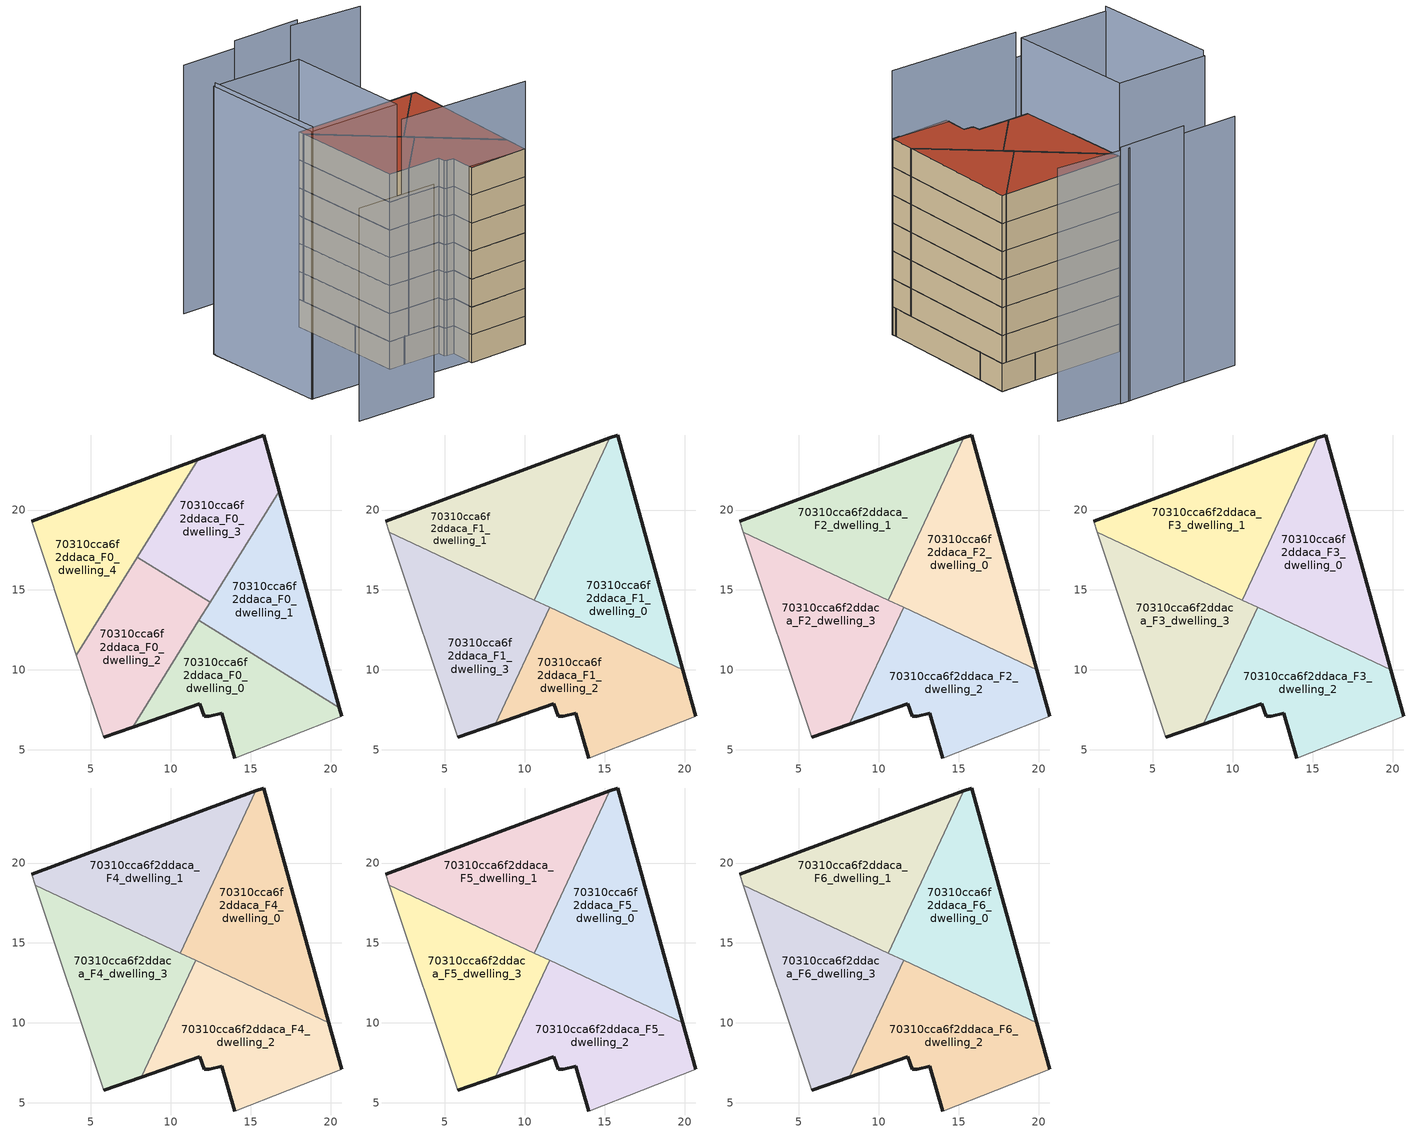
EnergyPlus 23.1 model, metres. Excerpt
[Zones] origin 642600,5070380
70310cca6f2ddaca_F0_dwelling_0
 floor ground (EU_floor_Construction): 20.7,7.08 20.55,7.63 11.76,13.1 7.61,6.42 11.8,7.89 12.09,7.08 12.4,7.08 13.2,7.29 13.99,4.48 z0
 wall outside (EU_wall_Construction): 20.55,7.63 20.7,7.08 / 13.99,4.48 13.2,7.29 12.4,7.08 12.09,7.08 11.8,7.89 7.61,6.42 z0:3
 wall to 70310cca6f2ddaca_F0_dwelling_1 (EU_wall_Construction): 11.76,13.1 20.55,7.63 z0:3
 wall adiabatic (EU_wall_Construction): 20.7,7.08 13.99,4.48 z0:3
 wall to 70310cca6f2ddaca_F0_dwelling_2 (EU_wall_Construction): 7.61,6.42 11.76,13.1 z0:3
70310cca6f2ddaca_F0_dwelling_1
 floor ground (EU_floor_Construction): 20.55,7.63 16.78,21.17 11.76,13.1 z0
 wall outside (EU_wall_Construction): 16.78,21.17 20.55,7.63 z0:3
 wall to 70310cca6f2ddaca_F0_dwelling_3 (EU_wall_Construction): 12.46,14.22 16.78,21.17 z0:3
 wall to 70310cca6f2ddaca_F0_dwelling_2 (EU_wall_Construction): 11.76,13.1 12.46,14.22 z0:3
70310cca6f2ddaca_F0_dwelling_2
 floor ground (EU_floor_Construction): 7.61,6.42 12.46,14.22 7.91,17.05 4.09,10.9 5.79,5.79 z0
 wall outside (EU_wall_Construction): 7.61,6.42 5.79,5.79 z0:3
 wall adiabatic (EU_wall_Construction): 5.79,5.79 4.09,10.9 z0:3
 wall to 70310cca6f2ddaca_F0_dwelling_3 (EU_wall_Construction): 7.91,17.05 12.46,14.22 z0:3
 wall to 70310cca6f2ddaca_F0_dwelling_4 (EU_wall_Construction): 4.09,10.9 7.91,17.05 z0:3
70310cca6f2ddaca_F0_dwelling_3
 floor ground (EU_floor_Construction): 12.46,14.22 16.78,21.17 15.8,24.7 11.72,23.18 7.91,17.05 z0
 wall outside (EU_wall_Construction): 11.72,23.18 15.8,24.7 16.78,21.17 z0:3
 wall to 70310cca6f2ddaca_F0_dwelling_4 (EU_wall_Construction): 7.91,17.05 11.72,23.18 z0:3
70310cca6f2ddaca_F0_dwelling_4
 floor ground (EU_floor_Construction): 4.09,10.9 11.72,23.18 1.29,19.3 z0
 wall outside (EU_wall_Construction): 1.29,19.3 11.72,23.18 z0:3
 wall adiabatic (EU_wall_Construction): 4.09,10.9 1.29,19.3 z0:3
70310cca6f2ddaca_F1_dwelling_0
 floor to 70310cca6f2ddaca_F0_dwelling_1 (EU_floor_Construction): 19.89,10.01 16.78,21.17 12.1,13.65 z3
 floor to 70310cca6f2ddaca_F0_dwelling_2 (EU_floor_Construction): 12.1,13.65 12.46,14.22 10.95,15.16 10.58,14.37 z3
 floor to 70310cca6f2ddaca_F0_dwelling_3 (EU_floor_Construction): 12.46,14.22 16.78,21.17 15.8,24.7 15.33,24.52 10.95,15.16 z3
 wall outside (EU_wall_Construction): 15.33,24.52 15.8,24.7 19.89,10.01 z3:6
 wall to 70310cca6f2ddaca_F1_dwelling_1 (EU_wall_Construction): 10.57,14.37 15.33,24.52 z3:6
 wall to 70310cca6f2ddaca_F1_dwelling_2 (EU_wall_Construction): 19.89,10.01 11.56,13.91 z3:6
 wall to 70310cca6f2ddaca_F1_dwelling_3 (EU_wall_Construction): 11.56,13.91 10.57,14.37 z3:6
70310cca6f2ddaca_F1_dwelling_1
 floor to 70310cca6f2ddaca_F0_dwelling_4 (EU_floor_Construction): 7.22,15.94 11.72,23.18 1.29,19.3 1.52,18.6 z3
 floor to 70310cca6f2ddaca_F0_dwelling_3 (EU_floor_Construction): 10.95,15.16 15.33,24.52 11.72,23.18 7.91,17.05 z3
 floor to 70310cca6f2ddaca_F0_dwelling_2 (EU_floor_Construction): 10.58,14.37 10.95,15.16 7.91,17.05 7.22,15.94 z3
 wall outside (EU_wall_Construction): 1.29,19.3 15.33,24.52 z3:6
 wall adiabatic (EU_wall_Construction): 1.52,18.6 1.29,19.3 z3:6
 wall to 70310cca6f2ddaca_F1_dwelling_3 (EU_wall_Construction): 10.57,14.37 1.52,18.6 z3:6
70310cca6f2ddaca_F1_dwelling_2
 floor to 70310cca6f2ddaca_F0_dwelling_0 (EU_floor_Construction): 20.7,7.08 20.55,7.63 11.76,13.1 9.42,9.34 8.15,6.61 11.8,7.89 12.09,7.08 12.4,7.08 13.2,7.29 13.99,4.48 z3
 floor to 70310cca6f2ddaca_F0_dwelling_1 (EU_floor_Construction): 20.55,7.63 19.89,10.01 12.1,13.65 11.76,13.1 z3
 floor to 70310cca6f2ddaca_F0_dwelling_2 (EU_floor_Construction): 9.43,9.34 12.1,13.65 11.56,13.91 z3
 wall outside (EU_wall_Construction): 19.89,10.01 20.7,7.08 / 13.99,4.48 13.2,7.29 12.4,7.08 12.09,7.08 11.8,7.89 8.15,6.61 z3:6
 wall to 70310cca6f2ddaca_F1_dwelling_3 (EU_wall_Construction): 8.15,6.61 11.56,13.91 z3:6
 wall adiabatic (EU_wall_Construction): 20.7,7.08 13.99,4.48 z3:6
70310cca6f2ddaca_F1_dwelling_3
 floor to 70310cca6f2ddaca_F0_dwelling_2 (EU_floor_Construction): 7.61,6.42 9.43,9.34 11.56,13.91 7.22,15.94 4.09,10.9 5.79,5.79 z3
 floor to 70310cca6f2ddaca_F0_dwelling_0 (EU_floor_Construction): 8.15,6.61 9.42,9.34 7.61,6.42 z3
 floor to 70310cca6f2ddaca_F0_dwelling_4 (EU_floor_Construction): 4.09,10.9 7.22,15.94 1.52,18.6 z3
 wall outside (EU_wall_Construction): 8.15,6.61 5.79,5.79 z3:6
 wall adiabatic (EU_wall_Construction): 5.79,5.79 1.52,18.6 z3:6
70310cca6f2ddaca_F2_dwelling_0
 floor to 70310cca6f2ddaca_F1_dwelling_0 (EU_floor_Construction): 19.89,10.01 15.8,24.7 15.33,24.52 10.57,14.37 z6
 wall outside (EU_wall_Construction): 15.33,24.52 15.8,24.7 19.89,10.01 z6:9
 wall to 70310cca6f2ddaca_F2_dwelling_1 (EU_wall_Construction): 10.57,14.37 15.33,24.52 z6:9
 wall to 70310cca6f2ddaca_F2_dwelling_2 (EU_wall_Construction): 19.89,10.01 11.56,13.91 z6:9
 wall to 70310cca6f2ddaca_F2_dwelling_3 (EU_wall_Construction): 11.56,13.91 10.57,14.37 z6:9
70310cca6f2ddaca_F2_dwelling_1
 floor to 70310cca6f2ddaca_F1_dwelling_1 (EU_floor_Construction): 10.57,14.37 15.33,24.52 1.29,19.3 1.52,18.6 z6
 wall outside (EU_wall_Construction): 1.29,19.3 15.33,24.52 z6:9
 wall adiabatic (EU_wall_Construction): 1.52,18.6 1.29,19.3 z6:9
 wall to 70310cca6f2ddaca_F2_dwelling_3 (EU_wall_Construction): 10.57,14.37 1.52,18.6 z6:9
70310cca6f2ddaca_F2_dwelling_2
 floor to 70310cca6f2ddaca_F1_dwelling_2 (EU_floor_Construction): 20.7,7.08 19.89,10.01 11.56,13.91 8.15,6.61 11.8,7.89 12.09,7.08 12.4,7.08 13.2,7.29 13.99,4.48 z6
 wall outside (EU_wall_Construction): 19.89,10.01 20.7,7.08 / 13.99,4.48 13.2,7.29 12.4,7.08 12.09,7.08 11.8,7.89 8.15,6.61 z6:9
 wall to 70310cca6f2ddaca_F2_dwelling_3 (EU_wall_Construction): 8.15,6.61 11.56,13.91 z6:9
 wall adiabatic (EU_wall_Construction): 20.7,7.08 13.99,4.48 z6:9
70310cca6f2ddaca_F2_dwelling_3
 floor to 70310cca6f2ddaca_F1_dwelling_3 (EU_floor_Construction): 8.15,6.61 11.56,13.91 1.52,18.6 5.79,5.79 z6
 wall outside (EU_wall_Construction): 8.15,6.61 5.79,5.79 z6:9
 wall adiabatic (EU_wall_Construction): 5.79,5.79 1.52,18.6 z6:9
70310cca6f2ddaca_F3_dwelling_0
 floor to 70310cca6f2ddaca_F2_dwelling_0 (EU_floor_Construction): 19.89,10.01 15.8,24.7 15.33,24.52 10.57,14.37 z9
 wall outside (EU_wall_Construction): 15.33,24.52 15.8,24.7 19.89,10.01 z9:12
 wall to 70310cca6f2ddaca_F3_dwelling_1 (EU_wall_Construction): 10.57,14.37 15.33,24.52 z9:12
 wall to 70310cca6f2ddaca_F3_dwelling_2 (EU_wall_Construction): 19.89,10.01 11.56,13.91 z9:12
 wall to 70310cca6f2ddaca_F3_dwelling_3 (EU_wall_Construction): 11.56,13.91 10.57,14.37 z9:12
70310cca6f2ddaca_F3_dwelling_1
 floor to 70310cca6f2ddaca_F2_dwelling_1 (EU_floor_Construction): 10.57,14.37 15.33,24.52 1.29,19.3 1.52,18.6 z9
 wall outside (EU_wall_Construction): 1.29,19.3 15.33,24.52 z9:12
 wall adiabatic (EU_wall_Construction): 1.52,18.6 1.29,19.3 z9:12
 wall to 70310cca6f2ddaca_F3_dwelling_3 (EU_wall_Construction): 10.57,14.37 1.52,18.6 z9:12
70310cca6f2ddaca_F3_dwelling_2
 floor to 70310cca6f2ddaca_F2_dwelling_2 (EU_floor_Construction): 20.7,7.08 19.89,10.01 11.56,13.91 8.15,6.61 11.8,7.89 12.09,7.08 12.4,7.08 13.2,7.29 13.99,4.48 z9
 wall outside (EU_wall_Construction): 19.89,10.01 20.7,7.08 / 13.99,4.48 13.2,7.29 12.4,7.08 12.09,7.08 11.8,7.89 8.15,6.61 z9:12
 wall to 70310cca6f2ddaca_F3_dwelling_3 (EU_wall_Construction): 8.15,6.61 11.56,13.91 z9:12
 wall adiabatic (EU_wall_Construction): 20.7,7.08 13.99,4.48 z9:12
70310cca6f2ddaca_F3_dwelling_3
 floor to 70310cca6f2ddaca_F2_dwelling_3 (EU_floor_Construction): 8.15,6.61 11.56,13.91 1.52,18.6 5.79,5.79 z9
 wall outside (EU_wall_Construction): 8.15,6.61 5.79,5.79 z9:12
 wall adiabatic (EU_wall_Construction): 5.79,5.79 1.52,18.6 z9:12
70310cca6f2ddaca_F4_dwelling_0
 floor to 70310cca6f2ddaca_F3_dwelling_0 (EU_floor_Construction): 19.89,10.01 15.8,24.7 15.33,24.52 10.57,14.37 z12
 wall outside (EU_wall_Construction): 15.33,24.52 15.8,24.7 19.89,10.01 z12:15
 wall to 70310cca6f2ddaca_F4_dwelling_1 (EU_wall_Construction): 10.57,14.37 15.33,24.52 z12:15
 wall to 70310cca6f2ddaca_F4_dwelling_2 (EU_wall_Construction): 19.89,10.01 11.56,13.91 z12:15
 wall to 70310cca6f2ddaca_F4_dwelling_3 (EU_wall_Construction): 11.56,13.91 10.57,14.37 z12:15
70310cca6f2ddaca_F4_dwelling_1
 floor to 70310cca6f2ddaca_F3_dwelling_1 (EU_floor_Construction): 10.57,14.37 15.33,24.52 1.29,19.3 1.52,18.6 z12
 wall outside (EU_wall_Construction): 1.29,19.3 15.33,24.52 z12:15
 wall adiabatic (EU_wall_Construction): 1.52,18.6 1.29,19.3 z12:15
 wall to 70310cca6f2ddaca_F4_dwelling_3 (EU_wall_Construction): 10.57,14.37 1.52,18.6 z12:15
70310cca6f2ddaca_F4_dwelling_2
 floor to 70310cca6f2ddaca_F3_dwelling_2 (EU_floor_Construction): 20.7,7.08 19.89,10.01 11.56,13.91 8.15,6.61 11.8,7.89 12.09,7.08 12.4,7.08 13.2,7.29 13.99,4.48 z12
 wall outside (EU_wall_Construction): 19.89,10.01 20.7,7.08 / 13.99,4.48 13.2,7.29 12.4,7.08 12.09,7.08 11.8,7.89 8.15,6.61 z12:15
 wall to 70310cca6f2ddaca_F4_dwelling_3 (EU_wall_Construction): 8.15,6.61 11.56,13.91 z12:15
 wall adiabatic (EU_wall_Construction): 20.7,7.08 13.99,4.48 z12:15
70310cca6f2ddaca_F4_dwelling_3
 floor to 70310cca6f2ddaca_F3_dwelling_3 (EU_floor_Construction): 8.15,6.61 11.56,13.91 1.52,18.6 5.79,5.79 z12
 wall outside (EU_wall_Construction): 8.15,6.61 5.79,5.79 z12:15
 wall adiabatic (EU_wall_Construction): 5.79,5.79 1.52,18.6 z12:15
70310cca6f2ddaca_F5_dwelling_0
 floor to 70310cca6f2ddaca_F4_dwelling_0 (EU_floor_Construction): 19.89,10.01 15.8,24.7 15.33,24.52 10.57,14.37 z15
 wall outside (EU_wall_Construction): 15.33,24.52 15.8,24.7 19.89,10.01 z15:18
 wall to 70310cca6f2ddaca_F5_dwelling_1 (EU_wall_Construction): 10.57,14.37 15.33,24.52 z15:18
 wall to 70310cca6f2ddaca_F5_dwelling_2 (EU_wall_Construction): 19.89,10.01 11.56,13.91 z15:18
 wall to 70310cca6f2ddaca_F5_dwelling_3 (EU_wall_Construction): 11.56,13.91 10.57,14.37 z15:18
70310cca6f2ddaca_F5_dwelling_1
 floor to 70310cca6f2ddaca_F4_dwelling_1 (EU_floor_Construction): 10.57,14.37 15.33,24.52 1.29,19.3 1.52,18.6 z15
 wall outside (EU_wall_Construction): 1.29,19.3 15.33,24.52 z15:18
 wall adiabatic (EU_wall_Construction): 1.52,18.6 1.29,19.3 z15:18
 wall to 70310cca6f2ddaca_F5_dwelling_3 (EU_wall_Construction): 10.57,14.37 1.52,18.6 z15:18
70310cca6f2ddaca_F5_dwelling_2
 floor to 70310cca6f2ddaca_F4_dwelling_2 (EU_floor_Construction): 20.7,7.08 19.89,10.01 11.56,13.91 8.15,6.61 11.8,7.89 12.09,7.08 12.4,7.08 13.2,7.29 13.99,4.48 z15
 wall outside (EU_wall_Construction): 19.89,10.01 20.7,7.08 / 13.99,4.48 13.2,7.29 12.4,7.08 12.09,7.08 11.8,7.89 8.15,6.61 z15:18
 wall to 70310cca6f2ddaca_F5_dwelling_3 (EU_wall_Construction): 8.15,6.61 11.56,13.91 z15:18
 wall adiabatic (EU_wall_Construction): 20.7,7.08 13.99,4.48 z15:18
70310cca6f2ddaca_F5_dwelling_3
 floor to 70310cca6f2ddaca_F4_dwelling_3 (EU_floor_Construction): 8.15,6.61 11.56,13.91 1.52,18.6 5.79,5.79 z15
 wall outside (EU_wall_Construction): 8.15,6.61 5.79,5.79 z15:18
 wall adiabatic (EU_wall_Construction): 5.79,5.79 1.52,18.6 z15:18
70310cca6f2ddaca_F6_dwelling_0
 floor to 70310cca6f2ddaca_F5_dwelling_0 (EU_floor_Construction): 19.89,10.01 15.8,24.7 15.33,24.52 10.57,14.37 z18
 wall outside (EU_wall_Construction): 15.33,24.52 15.8,24.7 19.89,10.01 z18:21
 wall to 70310cca6f2ddaca_F6_dwelling_1 (EU_wall_Construction): 10.57,14.37 15.33,24.52 z18:21
 wall to 70310cca6f2ddaca_F6_dwelling_2 (EU_wall_Construction): 19.89,10.01 11.56,13.91 z18:21
 wall to 70310cca6f2ddaca_F6_dwelling_3 (EU_wall_Construction): 11.56,13.91 10.57,14.37 z18:21
 roof outside (EU_roof_Construction): 15.8,24.7 19.89,10.01 10.57,14.37 15.33,24.52 z21
70310cca6f2ddaca_F6_dwelling_1
 floor to 70310cca6f2ddaca_F5_dwelling_1 (EU_floor_Construction): 10.57,14.37 15.33,24.52 1.29,19.3 1.52,18.6 z18
 wall outside (EU_wall_Construction): 1.29,19.3 15.33,24.52 z18:21
 wall adiabatic (EU_wall_Construction): 1.52,18.6 1.29,19.3 z18:21
 wall to 70310cca6f2ddaca_F6_dwelling_3 (EU_wall_Construction): 10.57,14.37 1.52,18.6 z18:21
 roof outside (EU_roof_Construction): 15.33,24.52 10.57,14.37 1.52,18.6 1.29,19.3 z21
70310cca6f2ddaca_F6_dwelling_2
 floor to 70310cca6f2ddaca_F5_dwelling_2 (EU_floor_Construction): 20.7,7.08 19.89,10.01 11.56,13.91 8.15,6.61 11.8,7.89 12.09,7.08 12.4,7.08 13.2,7.29 13.99,4.48 z18
 wall outside (EU_wall_Construction): 19.89,10.01 20.7,7.08 / 13.99,4.48 13.2,7.29 12.4,7.08 12.09,7.08 11.8,7.89 8.15,6.61 z18:21
 wall to 70310cca6f2ddaca_F6_dwelling_3 (EU_wall_Construction): 8.15,6.61 11.56,13.91 z18:21
 wall adiabatic (EU_wall_Construction): 20.7,7.08 13.99,4.48 z18:21
 roof outside (EU_roof_Construction): 19.89,10.01 20.7,7.08 13.99,4.48 13.2,7.29 12.4,7.08 12.09,7.08 11.8,7.89 8.15,6.61 11.56,13.91 z21
70310cca6f2ddaca_F6_dwelling_3
 floor to 70310cca6f2ddaca_F5_dwelling_3 (EU_floor_Construction): 8.15,6.61 11.56,13.91 1.52,18.6 5.79,5.79 z18
 wall outside (EU_wall_Construction): 8.15,6.61 5.79,5.79 z18:21
 wall adiabatic (EU_wall_Construction): 5.79,5.79 1.52,18.6 z18:21
 roof outside (EU_roof_Construction): 11.56,13.91 8.15,6.61 5.79,5.79 1.52,18.6 z21
shading: -1.81,-5.55 7.29,-2.52 z0:22.9; 5.75,2.29 20.7,7.08 z0:28.3; -9.02,15.5 -4.12,1.35 z0:29.3; -4.22,1.38 -9.11,15.76 / -9.11,15.76 1.29,19.3 / 1.29,19.3 6.18,4.92 / 6.18,4.92 -4.22,1.38 z0:28.8; -1.81,28.9 -8.11,26.61 z0:26.7; 5.97,31.79 -1.81,28.9 z0:27.5; 13.4,33.76 4.88,31.4 z0:27.1
[Building]
EU S2 Campaign: North Axis=0; Terrain=City; Solar Distribution=FullExterior
[Site:Location]
Lyon-Bron: Latitude=45.75; Longitude=5; Time Zone=1; Elevation=198
[SizingPeriod:WeatherFileDays]
AnnualSizingPeriod: Begin Month=1; Begin Day of Month=1; End Month=12; End Day of Month=31; Day of Week for Start Day=Monday; Use Weather File Daylight Saving Period=No; Use Weather File Rain and Snow Indicators=No
[MATERIAL]
EU_InternalMass_Material: Roughness=MediumRough; Thickness=0.1; Conductivity=1; Density=1800; Specific Heat=900; Thermal Absorptance=0.9; Solar Absorptance=0.7; Visible Absorptance=0.7
[MATERIAL:NOMASS] Roughness=MediumRough; Thermal Absorptance=0.9; Solar Absorptance=0.7; Visible Absorptance=0.7
Name | Thermal Resistance
EU_wall_NoMass | 0.776494
EU_roof_NoMass | 0.486893
EU_floor_NoMass | 0.421597
[CONSTRUCTION]
EU_wall_Construction: EU_wall_NoMass
EU_roof_Construction: EU_roof_NoMass
EU_floor_Construction: EU_floor_NoMass
EU_InternalMass_Construction: EU_InternalMass_Material
[ZONE] Type=1; Multiplier=1; Ceiling Height=autocalculate; Floor Area=autocalculate; Part of Total Floor Area=Yes
Name | Volume
70310cca6f2ddaca_F0_dwelling_0 | 147.569
70310cca6f2ddaca_F1_dwelling_0; 70310cca6f2ddaca_F2_dwelling_0; 70310cca6f2ddaca_F3_dwelling_0; 70310cca6f2ddaca_F4_dwelling_0; 70310cca6f2ddaca_F5_dwelling_0; 70310cca6f2ddaca_F6_dwelling_0 | 184.476
70310cca6f2ddaca_F0_dwelling_1 | 147.587
70310cca6f2ddaca_F1_dwelling_1; 70310cca6f2ddaca_F2_dwelling_1; 70310cca6f2ddaca_F3_dwelling_1; 70310cca6f2ddaca_F4_dwelling_1; 70310cca6f2ddaca_F5_dwelling_1; 70310cca6f2ddaca_F6_dwelling_1 | 184.474
70310cca6f2ddaca_F0_dwelling_2 | 147.582
70310cca6f2ddaca_F1_dwelling_2; 70310cca6f2ddaca_F2_dwelling_2; 70310cca6f2ddaca_F3_dwelling_2; 70310cca6f2ddaca_F4_dwelling_2; 70310cca6f2ddaca_F5_dwelling_2; 70310cca6f2ddaca_F6_dwelling_2 | 184.47
70310cca6f2ddaca_F0_dwelling_3 | 147.571
70310cca6f2ddaca_F1_dwelling_3; 70310cca6f2ddaca_F2_dwelling_3; 70310cca6f2ddaca_F3_dwelling_3; 70310cca6f2ddaca_F4_dwelling_3; 70310cca6f2ddaca_F5_dwelling_3; 70310cca6f2ddaca_F6_dwelling_3 | 184.479
70310cca6f2ddaca_F0_dwelling_4 | 147.58
[INTERNALMASS] Construction=EU_InternalMass_Construction
Name | Zone or ZoneList | Surface Area
70310cca6f2ddaca_F0_dwelling_0_EU_InternalMass | 70310cca6f2ddaca_F0_dwelling_0 | 49.1894
70310cca6f2ddaca_F0_dwelling_1_EU_InternalMass | 70310cca6f2ddaca_F0_dwelling_1 | 49.1972
70310cca6f2ddaca_F0_dwelling_2_EU_InternalMass | 70310cca6f2ddaca_F0_dwelling_2 | 49.1944
70310cca6f2ddaca_F0_dwelling_3_EU_InternalMass | 70310cca6f2ddaca_F0_dwelling_3 | 49.1912
70310cca6f2ddaca_F0_dwelling_4_EU_InternalMass | 70310cca6f2ddaca_F0_dwelling_4 | 49.1932
70310cca6f2ddaca_F1_dwelling_0_EU_InternalMass | 70310cca6f2ddaca_F1_dwelling_0 | 61.4919
70310cca6f2ddaca_F1_dwelling_1_EU_InternalMass | 70310cca6f2ddaca_F1_dwelling_1 | 61.4914
70310cca6f2ddaca_F1_dwelling_2_EU_InternalMass | 70310cca6f2ddaca_F1_dwelling_2 | 61.4898
70310cca6f2ddaca_F1_dwelling_3_EU_InternalMass | 70310cca6f2ddaca_F1_dwelling_3 | 61.4928
70310cca6f2ddaca_F2_dwelling_0_EU_InternalMass | 70310cca6f2ddaca_F2_dwelling_0 | 61.4919
70310cca6f2ddaca_F2_dwelling_1_EU_InternalMass | 70310cca6f2ddaca_F2_dwelling_1 | 61.4914
70310cca6f2ddaca_F2_dwelling_2_EU_InternalMass | 70310cca6f2ddaca_F2_dwelling_2 | 61.4898
70310cca6f2ddaca_F2_dwelling_3_EU_InternalMass | 70310cca6f2ddaca_F2_dwelling_3 | 61.4928
70310cca6f2ddaca_F3_dwelling_0_EU_InternalMass | 70310cca6f2ddaca_F3_dwelling_0 | 61.4919
70310cca6f2ddaca_F3_dwelling_1_EU_InternalMass | 70310cca6f2ddaca_F3_dwelling_1 | 61.4914
70310cca6f2ddaca_F3_dwelling_2_EU_InternalMass | 70310cca6f2ddaca_F3_dwelling_2 | 61.4898
70310cca6f2ddaca_F3_dwelling_3_EU_InternalMass | 70310cca6f2ddaca_F3_dwelling_3 | 61.4928
70310cca6f2ddaca_F4_dwelling_0_EU_InternalMass | 70310cca6f2ddaca_F4_dwelling_0 | 61.4919
70310cca6f2ddaca_F4_dwelling_1_EU_InternalMass | 70310cca6f2ddaca_F4_dwelling_1 | 61.4914
70310cca6f2ddaca_F4_dwelling_2_EU_InternalMass | 70310cca6f2ddaca_F4_dwelling_2 | 61.4898
70310cca6f2ddaca_F4_dwelling_3_EU_InternalMass | 70310cca6f2ddaca_F4_dwelling_3 | 61.4928
70310cca6f2ddaca_F5_dwelling_0_EU_InternalMass | 70310cca6f2ddaca_F5_dwelling_0 | 61.4919
70310cca6f2ddaca_F5_dwelling_1_EU_InternalMass | 70310cca6f2ddaca_F5_dwelling_1 | 61.4914
70310cca6f2ddaca_F5_dwelling_2_EU_InternalMass | 70310cca6f2ddaca_F5_dwelling_2 | 61.4898
70310cca6f2ddaca_F5_dwelling_3_EU_InternalMass | 70310cca6f2ddaca_F5_dwelling_3 | 61.4928
70310cca6f2ddaca_F6_dwelling_0_EU_InternalMass | 70310cca6f2ddaca_F6_dwelling_0 | 61.4919
70310cca6f2ddaca_F6_dwelling_1_EU_InternalMass | 70310cca6f2ddaca_F6_dwelling_1 | 61.4914
70310cca6f2ddaca_F6_dwelling_2_EU_InternalMass | 70310cca6f2ddaca_F6_dwelling_2 | 61.4898
70310cca6f2ddaca_F6_dwelling_3_EU_InternalMass | 70310cca6f2ddaca_F6_dwelling_3 | 61.4928
[OTHEREQUIPMENT] Fuel Type=Electricity; Design Level Calculation Method=Watts/Area; Power per Zone Floor Area=1; Fraction Latent=0; Fraction Radiant=0; Fraction Lost=0; Carbon Dioxide Generation Rate=0; EndUse Subcategory=EU_Step8_InternalGains
Name | Zone or ZoneList or Space or SpaceList | Schedule
EU_Step8_InternalGain_70310cca6f2ddaca_F0_dwelling_0_f000 | 70310cca6f2ddaca_F0_dwelling_0 | EU_Step8_GainSchedule_70310cca6f2ddaca_F0_dwelling_0_f000
EU_Step8_InternalGain_70310cca6f2ddaca_F0_dwelling_1_f000 | 70310cca6f2ddaca_F0_dwelling_1 | EU_Step8_GainSchedule_70310cca6f2ddaca_F0_dwelling_1_f000
EU_Step8_InternalGain_70310cca6f2ddaca_F0_dwelling_2_f000 | 70310cca6f2ddaca_F0_dwelling_2 | EU_Step8_GainSchedule_70310cca6f2ddaca_F0_dwelling_2_f000
EU_Step8_InternalGain_70310cca6f2ddaca_F0_dwelling_3_f000 | 70310cca6f2ddaca_F0_dwelling_3 | EU_Step8_GainSchedule_70310cca6f2ddaca_F0_dwelling_3_f000
EU_Step8_InternalGain_70310cca6f2ddaca_F0_dwelling_4_f000 | 70310cca6f2ddaca_F0_dwelling_4 | EU_Step8_GainSchedule_70310cca6f2ddaca_F0_dwelling_4_f000
EU_Step8_InternalGain_70310cca6f2ddaca_F1_dwelling_0_f000 | 70310cca6f2ddaca_F1_dwelling_0 | EU_Step8_GainSchedule_70310cca6f2ddaca_F1_dwelling_0_f000
EU_Step8_InternalGain_70310cca6f2ddaca_F1_dwelling_1_f000 | 70310cca6f2ddaca_F1_dwelling_1 | EU_Step8_GainSchedule_70310cca6f2ddaca_F1_dwelling_1_f000
EU_Step8_InternalGain_70310cca6f2ddaca_F1_dwelling_2_f000 | 70310cca6f2ddaca_F1_dwelling_2 | EU_Step8_GainSchedule_70310cca6f2ddaca_F1_dwelling_2_f000
EU_Step8_InternalGain_70310cca6f2ddaca_F1_dwelling_3_f000 | 70310cca6f2ddaca_F1_dwelling_3 | EU_Step8_GainSchedule_70310cca6f2ddaca_F1_dwelling_3_f000
EU_Step8_InternalGain_70310cca6f2ddaca_F2_dwelling_0_f000 | 70310cca6f2ddaca_F2_dwelling_0 | EU_Step8_GainSchedule_70310cca6f2ddaca_F2_dwelling_0_f000
EU_Step8_InternalGain_70310cca6f2ddaca_F2_dwelling_1_f000 | 70310cca6f2ddaca_F2_dwelling_1 | EU_Step8_GainSchedule_70310cca6f2ddaca_F2_dwelling_1_f000
EU_Step8_InternalGain_70310cca6f2ddaca_F2_dwelling_2_f000 | 70310cca6f2ddaca_F2_dwelling_2 | EU_Step8_GainSchedule_70310cca6f2ddaca_F2_dwelling_2_f000
EU_Step8_InternalGain_70310cca6f2ddaca_F2_dwelling_3_f000 | 70310cca6f2ddaca_F2_dwelling_3 | EU_Step8_GainSchedule_70310cca6f2ddaca_F2_dwelling_3_f000
EU_Step8_InternalGain_70310cca6f2ddaca_F3_dwelling_0_f000 | 70310cca6f2ddaca_F3_dwelling_0 | EU_Step8_GainSchedule_70310cca6f2ddaca_F3_dwelling_0_f000
EU_Step8_InternalGain_70310cca6f2ddaca_F3_dwelling_1_f000 | 70310cca6f2ddaca_F3_dwelling_1 | EU_Step8_GainSchedule_70310cca6f2ddaca_F3_dwelling_1_f000
EU_Step8_InternalGain_70310cca6f2ddaca_F3_dwelling_2_f000 | 70310cca6f2ddaca_F3_dwelling_2 | EU_Step8_GainSchedule_70310cca6f2ddaca_F3_dwelling_2_f000
EU_Step8_InternalGain_70310cca6f2ddaca_F3_dwelling_3_f000 | 70310cca6f2ddaca_F3_dwelling_3 | EU_Step8_GainSchedule_70310cca6f2ddaca_F3_dwelling_3_f000
EU_Step8_InternalGain_70310cca6f2ddaca_F4_dwelling_0_f000 | 70310cca6f2ddaca_F4_dwelling_0 | EU_Step8_GainSchedule_70310cca6f2ddaca_F4_dwelling_0_f000
EU_Step8_InternalGain_70310cca6f2ddaca_F4_dwelling_1_f000 | 70310cca6f2ddaca_F4_dwelling_1 | EU_Step8_GainSchedule_70310cca6f2ddaca_F4_dwelling_1_f000
EU_Step8_InternalGain_70310cca6f2ddaca_F4_dwelling_2_f000 | 70310cca6f2ddaca_F4_dwelling_2 | EU_Step8_GainSchedule_70310cca6f2ddaca_F4_dwelling_2_f000
EU_Step8_InternalGain_70310cca6f2ddaca_F4_dwelling_3_f000 | 70310cca6f2ddaca_F4_dwelling_3 | EU_Step8_GainSchedule_70310cca6f2ddaca_F4_dwelling_3_f000
EU_Step8_InternalGain_70310cca6f2ddaca_F5_dwelling_0_f000 | 70310cca6f2ddaca_F5_dwelling_0 | EU_Step8_GainSchedule_70310cca6f2ddaca_F5_dwelling_0_f000
EU_Step8_InternalGain_70310cca6f2ddaca_F5_dwelling_1_f000 | 70310cca6f2ddaca_F5_dwelling_1 | EU_Step8_GainSchedule_70310cca6f2ddaca_F5_dwelling_1_f000
EU_Step8_InternalGain_70310cca6f2ddaca_F5_dwelling_2_f000 | 70310cca6f2ddaca_F5_dwelling_2 | EU_Step8_GainSchedule_70310cca6f2ddaca_F5_dwelling_2_f000
EU_Step8_InternalGain_70310cca6f2ddaca_F5_dwelling_3_f000 | 70310cca6f2ddaca_F5_dwelling_3 | EU_Step8_GainSchedule_70310cca6f2ddaca_F5_dwelling_3_f000
EU_Step8_InternalGain_70310cca6f2ddaca_F6_dwelling_0_f000 | 70310cca6f2ddaca_F6_dwelling_0 | EU_Step8_GainSchedule_70310cca6f2ddaca_F6_dwelling_0_f000
EU_Step8_InternalGain_70310cca6f2ddaca_F6_dwelling_1_f000 | 70310cca6f2ddaca_F6_dwelling_1 | EU_Step8_GainSchedule_70310cca6f2ddaca_F6_dwelling_1_f000
EU_Step8_InternalGain_70310cca6f2ddaca_F6_dwelling_2_f000 | 70310cca6f2ddaca_F6_dwelling_2 | EU_Step8_GainSchedule_70310cca6f2ddaca_F6_dwelling_2_f000
EU_Step8_InternalGain_70310cca6f2ddaca_F6_dwelling_3_f000 | 70310cca6f2ddaca_F6_dwelling_3 | EU_Step8_GainSchedule_70310cca6f2ddaca_F6_dwelling_3_f000
[ZONEVENTILATION:DESIGNFLOWRATE] Schedule=EU_AlwaysOn; Design Flow Rate Calculation Method=AirChanges/Hour; Air Changes per Hour=0.693814; Ventilation Type=Natural; Fan Pressure Rise=0; Fan Total Efficiency=1; Constant Term Coefficient=1; Temperature Term Coefficient=0; Velocity Term Coefficient=0; Velocity Squared Term Coefficient=0; Minimum Indoor Temperature=-100; Maximum Indoor Temperature=100; Delta Temperature=-100; Minimum Outdoor Temperature=-100; Maximum Outdoor Temperature=100; Maximum Wind Speed=40
Name | Zone or ZoneList or Space or SpaceList
EU_ConstantAir_70310cca6f2ddaca_F0_dwelling_0 | 70310cca6f2ddaca_F0_dwelling_0
EU_ConstantAir_70310cca6f2ddaca_F0_dwelling_1 | 70310cca6f2ddaca_F0_dwelling_1
EU_ConstantAir_70310cca6f2ddaca_F0_dwelling_2 | 70310cca6f2ddaca_F0_dwelling_2
EU_ConstantAir_70310cca6f2ddaca_F0_dwelling_3 | 70310cca6f2ddaca_F0_dwelling_3
EU_ConstantAir_70310cca6f2ddaca_F0_dwelling_4 | 70310cca6f2ddaca_F0_dwelling_4
EU_ConstantAir_70310cca6f2ddaca_F1_dwelling_0 | 70310cca6f2ddaca_F1_dwelling_0
EU_ConstantAir_70310cca6f2ddaca_F1_dwelling_1 | 70310cca6f2ddaca_F1_dwelling_1
EU_ConstantAir_70310cca6f2ddaca_F1_dwelling_2 | 70310cca6f2ddaca_F1_dwelling_2
EU_ConstantAir_70310cca6f2ddaca_F1_dwelling_3 | 70310cca6f2ddaca_F1_dwelling_3
EU_ConstantAir_70310cca6f2ddaca_F2_dwelling_0 | 70310cca6f2ddaca_F2_dwelling_0
EU_ConstantAir_70310cca6f2ddaca_F2_dwelling_1 | 70310cca6f2ddaca_F2_dwelling_1
EU_ConstantAir_70310cca6f2ddaca_F2_dwelling_2 | 70310cca6f2ddaca_F2_dwelling_2
EU_ConstantAir_70310cca6f2ddaca_F2_dwelling_3 | 70310cca6f2ddaca_F2_dwelling_3
EU_ConstantAir_70310cca6f2ddaca_F3_dwelling_0 | 70310cca6f2ddaca_F3_dwelling_0
EU_ConstantAir_70310cca6f2ddaca_F3_dwelling_1 | 70310cca6f2ddaca_F3_dwelling_1
EU_ConstantAir_70310cca6f2ddaca_F3_dwelling_2 | 70310cca6f2ddaca_F3_dwelling_2
EU_ConstantAir_70310cca6f2ddaca_F3_dwelling_3 | 70310cca6f2ddaca_F3_dwelling_3
EU_ConstantAir_70310cca6f2ddaca_F4_dwelling_0 | 70310cca6f2ddaca_F4_dwelling_0
EU_ConstantAir_70310cca6f2ddaca_F4_dwelling_1 | 70310cca6f2ddaca_F4_dwelling_1
EU_ConstantAir_70310cca6f2ddaca_F4_dwelling_2 | 70310cca6f2ddaca_F4_dwelling_2
EU_ConstantAir_70310cca6f2ddaca_F4_dwelling_3 | 70310cca6f2ddaca_F4_dwelling_3
EU_ConstantAir_70310cca6f2ddaca_F5_dwelling_0 | 70310cca6f2ddaca_F5_dwelling_0
EU_ConstantAir_70310cca6f2ddaca_F5_dwelling_1 | 70310cca6f2ddaca_F5_dwelling_1
EU_ConstantAir_70310cca6f2ddaca_F5_dwelling_2 | 70310cca6f2ddaca_F5_dwelling_2
EU_ConstantAir_70310cca6f2ddaca_F5_dwelling_3 | 70310cca6f2ddaca_F5_dwelling_3
EU_ConstantAir_70310cca6f2ddaca_F6_dwelling_0 | 70310cca6f2ddaca_F6_dwelling_0
EU_ConstantAir_70310cca6f2ddaca_F6_dwelling_1 | 70310cca6f2ddaca_F6_dwelling_1
EU_ConstantAir_70310cca6f2ddaca_F6_dwelling_2 | 70310cca6f2ddaca_F6_dwelling_2
EU_ConstantAir_70310cca6f2ddaca_F6_dwelling_3 | 70310cca6f2ddaca_F6_dwelling_3
[HVACTEMPLATE:THERMOSTAT] Constant Heating Setpoint=20; Constant Cooling Setpoint=50
EU_HeatOnly_70310cca6f2ddaca_F0_dwelling_0; EU_HeatOnly_70310cca6f2ddaca_F0_dwelling_1; EU_HeatOnly_70310cca6f2ddaca_F0_dwelling_2; EU_HeatOnly_70310cca6f2ddaca_F0_dwelling_3; EU_HeatOnly_70310cca6f2ddaca_F0_dwelling_4; EU_HeatOnly_70310cca6f2ddaca_F1_dwelling_0; EU_HeatOnly_70310cca6f2ddaca_F1_dwelling_1; EU_HeatOnly_70310cca6f2ddaca_F1_dwelling_2; EU_HeatOnly_70310cca6f2ddaca_F1_dwelling_3; EU_HeatOnly_70310cca6f2ddaca_F2_dwelling_0; EU_HeatOnly_70310cca6f2ddaca_F2_dwelling_1; EU_HeatOnly_70310cca6f2ddaca_F2_dwelling_2; EU_HeatOnly_70310cca6f2ddaca_F2_dwelling_3; EU_HeatOnly_70310cca6f2ddaca_F3_dwelling_0; EU_HeatOnly_70310cca6f2ddaca_F3_dwelling_1; EU_HeatOnly_70310cca6f2ddaca_F3_dwelling_2; EU_HeatOnly_70310cca6f2ddaca_F3_dwelling_3; EU_HeatOnly_70310cca6f2ddaca_F4_dwelling_0; EU_HeatOnly_70310cca6f2ddaca_F4_dwelling_1; EU_HeatOnly_70310cca6f2ddaca_F4_dwelling_2; EU_HeatOnly_70310cca6f2ddaca_F4_dwelling_3; EU_HeatOnly_70310cca6f2ddaca_F5_dwelling_0; EU_HeatOnly_70310cca6f2ddaca_F5_dwelling_1; EU_HeatOnly_70310cca6f2ddaca_F5_dwelling_2; EU_HeatOnly_70310cca6f2ddaca_F5_dwelling_3; EU_HeatOnly_70310cca6f2ddaca_F6_dwelling_0; EU_HeatOnly_70310cca6f2ddaca_F6_dwelling_1; EU_HeatOnly_70310cca6f2ddaca_F6_dwelling_2; EU_HeatOnly_70310cca6f2ddaca_F6_dwelling_3
[HVACTEMPLATE:ZONE:IDEALLOADSAIRSYSTEM] System Availability Schedule=EU_AlwaysOn; Maximum Heating Supply Air Temperature=50; Minimum Cooling Supply Air Temperature=13; Maximum Heating Supply Air Humidity Ratio=0.0156; Minimum Cooling Supply Air Humidity Ratio=0.0077; Heating Limit=NoLimit; Cooling Limit=NoLimit; Heating Availability Schedule=EU_AlwaysOn; Cooling Availability Schedule=EU_CoolingOff; Dehumidification Control Type=ConstantSensibleHeatRatio; Cooling Sensible Heat Ratio=0.7; Dehumidification Setpoint=60; Humidification Control Type=None; Humidification Setpoint=30; Outdoor Air Method=None; Outdoor Air Flow Rate per Person=0.00944; Outdoor Air Flow Rate per Zone Floor Area=0; Outdoor Air Flow Rate per Zone=0; Demand Controlled Ventilation Type=None; Outdoor Air Economizer Type=NoEconomizer; Heat Recovery Type=None; Sensible Heat Recovery Effectiveness=0.7; Latent Heat Recovery Effectiveness=0.65
Name | Template Thermostat
70310cca6f2ddaca_F0_dwelling_0 | EU_HeatOnly_70310cca6f2ddaca_F0_dwelling_0
70310cca6f2ddaca_F0_dwelling_1 | EU_HeatOnly_70310cca6f2ddaca_F0_dwelling_1
70310cca6f2ddaca_F0_dwelling_2 | EU_HeatOnly_70310cca6f2ddaca_F0_dwelling_2
70310cca6f2ddaca_F0_dwelling_3 | EU_HeatOnly_70310cca6f2ddaca_F0_dwelling_3
70310cca6f2ddaca_F0_dwelling_4 | EU_HeatOnly_70310cca6f2ddaca_F0_dwelling_4
70310cca6f2ddaca_F1_dwelling_0 | EU_HeatOnly_70310cca6f2ddaca_F1_dwelling_0
70310cca6f2ddaca_F1_dwelling_1 | EU_HeatOnly_70310cca6f2ddaca_F1_dwelling_1
70310cca6f2ddaca_F1_dwelling_2 | EU_HeatOnly_70310cca6f2ddaca_F1_dwelling_2
70310cca6f2ddaca_F1_dwelling_3 | EU_HeatOnly_70310cca6f2ddaca_F1_dwelling_3
70310cca6f2ddaca_F2_dwelling_0 | EU_HeatOnly_70310cca6f2ddaca_F2_dwelling_0
70310cca6f2ddaca_F2_dwelling_1 | EU_HeatOnly_70310cca6f2ddaca_F2_dwelling_1
70310cca6f2ddaca_F2_dwelling_2 | EU_HeatOnly_70310cca6f2ddaca_F2_dwelling_2
70310cca6f2ddaca_F2_dwelling_3 | EU_HeatOnly_70310cca6f2ddaca_F2_dwelling_3
70310cca6f2ddaca_F3_dwelling_0 | EU_HeatOnly_70310cca6f2ddaca_F3_dwelling_0
70310cca6f2ddaca_F3_dwelling_1 | EU_HeatOnly_70310cca6f2ddaca_F3_dwelling_1
70310cca6f2ddaca_F3_dwelling_2 | EU_HeatOnly_70310cca6f2ddaca_F3_dwelling_2
70310cca6f2ddaca_F3_dwelling_3 | EU_HeatOnly_70310cca6f2ddaca_F3_dwelling_3
70310cca6f2ddaca_F4_dwelling_0 | EU_HeatOnly_70310cca6f2ddaca_F4_dwelling_0
70310cca6f2ddaca_F4_dwelling_1 | EU_HeatOnly_70310cca6f2ddaca_F4_dwelling_1
70310cca6f2ddaca_F4_dwelling_2 | EU_HeatOnly_70310cca6f2ddaca_F4_dwelling_2
70310cca6f2ddaca_F4_dwelling_3 | EU_HeatOnly_70310cca6f2ddaca_F4_dwelling_3
70310cca6f2ddaca_F5_dwelling_0 | EU_HeatOnly_70310cca6f2ddaca_F5_dwelling_0
70310cca6f2ddaca_F5_dwelling_1 | EU_HeatOnly_70310cca6f2ddaca_F5_dwelling_1
70310cca6f2ddaca_F5_dwelling_2 | EU_HeatOnly_70310cca6f2ddaca_F5_dwelling_2
70310cca6f2ddaca_F5_dwelling_3 | EU_HeatOnly_70310cca6f2ddaca_F5_dwelling_3
70310cca6f2ddaca_F6_dwelling_0 | EU_HeatOnly_70310cca6f2ddaca_F6_dwelling_0
70310cca6f2ddaca_F6_dwelling_1 | EU_HeatOnly_70310cca6f2ddaca_F6_dwelling_1
70310cca6f2ddaca_F6_dwelling_2 | EU_HeatOnly_70310cca6f2ddaca_F6_dwelling_2
70310cca6f2ddaca_F6_dwelling_3 | EU_HeatOnly_70310cca6f2ddaca_F6_dwelling_3
[SIZING:ZONE] Zone Cooling Design Supply Air Temperature Input Method=SupplyAirTemperature; Zone Cooling Design Supply Air Temperature=13; Zone Heating Design Supply Air Temperature Input Method=SupplyAirTemperature; Zone Heating Design Supply Air Temperature=50; Zone Cooling Design Supply Air Humidity Ratio=0.008; Zone Heating Design Supply Air Humidity Ratio=0.008; Cooling Design Air Flow Method=DesignDay; Cooling Design Air Flow Rate=0; Cooling Minimum Air Flow per Zone Floor Area=0.000762; Cooling Minimum Air Flow=0; Cooling Minimum Air Flow Fraction=0.2; Heating Design Air Flow Method=DesignDay; Heating Design Air Flow Rate=0; Heating Maximum Air Flow per Zone Floor Area=0.002032; Heating Maximum Air Flow=0.141576; Heating Maximum Air Flow Fraction=0.3; Account for Dedicated Outdoor Air System=No; Dedicated Outdoor Air System Control Strategy=NeutralSupplyAir; Dedicated Outdoor Air Low Setpoint Temperature for Design=autosize; Dedicated Outdoor Air High Setpoint Temperature for Design=autosize; Zone Load Sizing Method=Sensible Load Only No Latent Load; Zone Latent Cooling Design Supply Air Humidity Ratio Input Method=HumidityRatioDifference; Zone Cooling Design Supply Air Humidity Ratio Difference=0.005; Zone Latent Heating Design Supply Air Humidity Ratio Input Method=HumidityRatioDifference; Zone Humidification Design Supply Air Humidity Ratio Difference=0.005
70310cca6f2ddaca_F0_dwelling_0; 70310cca6f2ddaca_F0_dwelling_1; 70310cca6f2ddaca_F0_dwelling_2; 70310cca6f2ddaca_F0_dwelling_3; 70310cca6f2ddaca_F0_dwelling_4; 70310cca6f2ddaca_F1_dwelling_0; 70310cca6f2ddaca_F1_dwelling_1; 70310cca6f2ddaca_F1_dwelling_2; 70310cca6f2ddaca_F1_dwelling_3; 70310cca6f2ddaca_F2_dwelling_0; 70310cca6f2ddaca_F2_dwelling_1; 70310cca6f2ddaca_F2_dwelling_2; 70310cca6f2ddaca_F2_dwelling_3; 70310cca6f2ddaca_F3_dwelling_0; 70310cca6f2ddaca_F3_dwelling_1; 70310cca6f2ddaca_F3_dwelling_2; 70310cca6f2ddaca_F3_dwelling_3; 70310cca6f2ddaca_F4_dwelling_0; 70310cca6f2ddaca_F4_dwelling_1; 70310cca6f2ddaca_F4_dwelling_2; 70310cca6f2ddaca_F4_dwelling_3; 70310cca6f2ddaca_F5_dwelling_0; 70310cca6f2ddaca_F5_dwelling_1; 70310cca6f2ddaca_F5_dwelling_2; 70310cca6f2ddaca_F5_dwelling_3; 70310cca6f2ddaca_F6_dwelling_0; 70310cca6f2ddaca_F6_dwelling_1; 70310cca6f2ddaca_F6_dwelling_2; 70310cca6f2ddaca_F6_dwelling_3
[SCHEDULE:CONSTANT]
Name | Hourly Value
EU_AlwaysOn | 1
EU_CoolingOff | 0
[SCHEDULE:FILE] Column Number=1; Rows to Skip at Top=0; Number of Hours of Data=8760; Column Separator=Comma; Interpolate to Timestep=No; Minutes per Item=60; Adjust Schedule for Daylight Savings=Yes
Name | File
EU_Step8_GainSchedule_70310cca6f2ddaca_F0_dwelling_0_f000 | ../../schedules/70310cca6f2ddaca/70310cca6f2ddaca_F0_dwelling_0_f000_gain.csv
EU_Step8_GainSchedule_70310cca6f2ddaca_F0_dwelling_1_f000 | ../../schedules/70310cca6f2ddaca/70310cca6f2ddaca_F0_dwelling_1_f000_gain.csv
EU_Step8_GainSchedule_70310cca6f2ddaca_F0_dwelling_2_f000 | ../../schedules/70310cca6f2ddaca/70310cca6f2ddaca_F0_dwelling_2_f000_gain.csv
EU_Step8_GainSchedule_70310cca6f2ddaca_F0_dwelling_3_f000 | ../../schedules/70310cca6f2ddaca/70310cca6f2ddaca_F0_dwelling_3_f000_gain.csv
EU_Step8_GainSchedule_70310cca6f2ddaca_F0_dwelling_4_f000 | ../../schedules/70310cca6f2ddaca/70310cca6f2ddaca_F0_dwelling_4_f000_gain.csv
EU_Step8_GainSchedule_70310cca6f2ddaca_F1_dwelling_0_f000 | ../../schedules/70310cca6f2ddaca/70310cca6f2ddaca_F1_dwelling_0_f000_gain.csv
EU_Step8_GainSchedule_70310cca6f2ddaca_F1_dwelling_1_f000 | ../../schedules/70310cca6f2ddaca/70310cca6f2ddaca_F1_dwelling_1_f000_gain.csv
EU_Step8_GainSchedule_70310cca6f2ddaca_F1_dwelling_2_f000 | ../../schedules/70310cca6f2ddaca/70310cca6f2ddaca_F1_dwelling_2_f000_gain.csv
EU_Step8_GainSchedule_70310cca6f2ddaca_F1_dwelling_3_f000 | ../../schedules/70310cca6f2ddaca/70310cca6f2ddaca_F1_dwelling_3_f000_gain.csv
EU_Step8_GainSchedule_70310cca6f2ddaca_F2_dwelling_0_f000 | ../../schedules/70310cca6f2ddaca/70310cca6f2ddaca_F2_dwelling_0_f000_gain.csv
EU_Step8_GainSchedule_70310cca6f2ddaca_F2_dwelling_1_f000 | ../../schedules/70310cca6f2ddaca/70310cca6f2ddaca_F2_dwelling_1_f000_gain.csv
EU_Step8_GainSchedule_70310cca6f2ddaca_F2_dwelling_2_f000 | ../../schedules/70310cca6f2ddaca/70310cca6f2ddaca_F2_dwelling_2_f000_gain.csv
EU_Step8_GainSchedule_70310cca6f2ddaca_F2_dwelling_3_f000 | ../../schedules/70310cca6f2ddaca/70310cca6f2ddaca_F2_dwelling_3_f000_gain.csv
EU_Step8_GainSchedule_70310cca6f2ddaca_F3_dwelling_0_f000 | ../../schedules/70310cca6f2ddaca/70310cca6f2ddaca_F3_dwelling_0_f000_gain.csv
EU_Step8_GainSchedule_70310cca6f2ddaca_F3_dwelling_1_f000 | ../../schedules/70310cca6f2ddaca/70310cca6f2ddaca_F3_dwelling_1_f000_gain.csv
EU_Step8_GainSchedule_70310cca6f2ddaca_F3_dwelling_2_f000 | ../../schedules/70310cca6f2ddaca/70310cca6f2ddaca_F3_dwelling_2_f000_gain.csv
EU_Step8_GainSchedule_70310cca6f2ddaca_F3_dwelling_3_f000 | ../../schedules/70310cca6f2ddaca/70310cca6f2ddaca_F3_dwelling_3_f000_gain.csv
EU_Step8_GainSchedule_70310cca6f2ddaca_F4_dwelling_0_f000 | ../../schedules/70310cca6f2ddaca/70310cca6f2ddaca_F4_dwelling_0_f000_gain.csv
EU_Step8_GainSchedule_70310cca6f2ddaca_F4_dwelling_1_f000 | ../../schedules/70310cca6f2ddaca/70310cca6f2ddaca_F4_dwelling_1_f000_gain.csv
EU_Step8_GainSchedule_70310cca6f2ddaca_F4_dwelling_2_f000 | ../../schedules/70310cca6f2ddaca/70310cca6f2ddaca_F4_dwelling_2_f000_gain.csv
EU_Step8_GainSchedule_70310cca6f2ddaca_F4_dwelling_3_f000 | ../../schedules/70310cca6f2ddaca/70310cca6f2ddaca_F4_dwelling_3_f000_gain.csv
EU_Step8_GainSchedule_70310cca6f2ddaca_F5_dwelling_0_f000 | ../../schedules/70310cca6f2ddaca/70310cca6f2ddaca_F5_dwelling_0_f000_gain.csv
EU_Step8_GainSchedule_70310cca6f2ddaca_F5_dwelling_1_f000 | ../../schedules/70310cca6f2ddaca/70310cca6f2ddaca_F5_dwelling_1_f000_gain.csv
EU_Step8_GainSchedule_70310cca6f2ddaca_F5_dwelling_2_f000 | ../../schedules/70310cca6f2ddaca/70310cca6f2ddaca_F5_dwelling_2_f000_gain.csv
EU_Step8_GainSchedule_70310cca6f2ddaca_F5_dwelling_3_f000 | ../../schedules/70310cca6f2ddaca/70310cca6f2ddaca_F5_dwelling_3_f000_gain.csv
EU_Step8_GainSchedule_70310cca6f2ddaca_F6_dwelling_0_f000 | ../../schedules/70310cca6f2ddaca/70310cca6f2ddaca_F6_dwelling_0_f000_gain.csv
EU_Step8_GainSchedule_70310cca6f2ddaca_F6_dwelling_1_f000 | ../../schedules/70310cca6f2ddaca/70310cca6f2ddaca_F6_dwelling_1_f000_gain.csv
EU_Step8_GainSchedule_70310cca6f2ddaca_F6_dwelling_2_f000 | ../../schedules/70310cca6f2ddaca/70310cca6f2ddaca_F6_dwelling_2_f000_gain.csv
EU_Step8_GainSchedule_70310cca6f2ddaca_F6_dwelling_3_f000 | ../../schedules/70310cca6f2ddaca/70310cca6f2ddaca_F6_dwelling_3_f000_gain.csv
